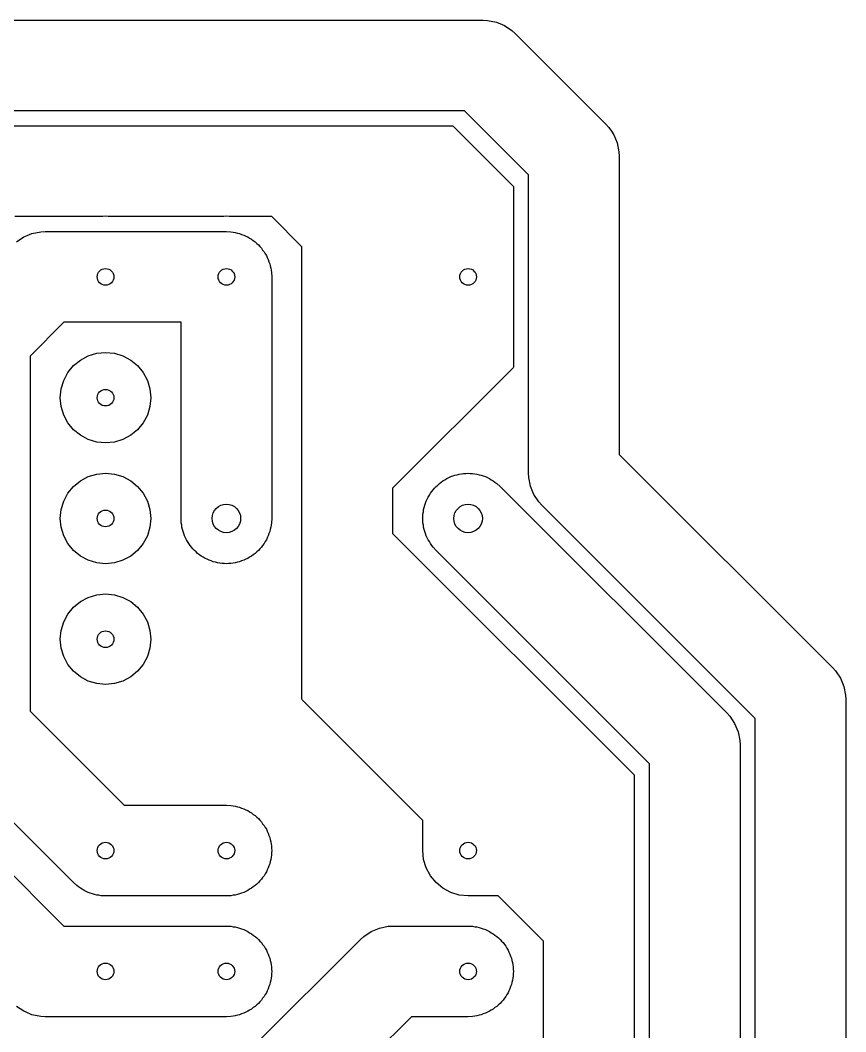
# Model space of a CAD drawing. Extents: x 33.7 to 69.8, y -82.2 to -44.8.
# Drawn here: x 52.5 to 69.85, y -66.04 to -44.77 of the extents above; entities that cross this region are included whole.
import ezdxf

# ---------------------------------------------------------------- set-up
doc = ezdxf.new("R2010")
doc.units = 0
doc.layers.add('BLACK', color=7, linetype='CONTINUOUS')

msp = doc.modelspace()

# ---------------------------------------------------------------- linework, layer by layer
at = {"layer": 'BLACK', "linetype": 'CONTINUOUS'}
for p, q in [((51.1175, -44.7675), (62.23, -44.7675)), ((62.23, -44.7675), (62.323361, -44.772087)), ((62.323361, -44.772087), (62.506496, -44.808514)), ((62.506496, -44.808514), (62.628478, -44.859041)), ((62.628478, -44.859041), (62.679006, -44.87997)), ((62.679006, -44.87997), (62.83426, -44.983708)), ((62.83426, -44.983708), (62.903519, -45.046481)), ((62.903519, -45.046481), (64.808519, -46.951481)), ((61.835462, -46.6725), (51.512038, -46.6725)), ((63.1825, -48.019538), (61.835462, -46.6725)), ((51.758161, -46.9905), (61.589339, -46.9905)), ((61.589339, -46.9905), (61.599857, -46.994857)), ((61.599857, -46.994857), (62.860143, -48.255143)), ((64.808519, -46.951481), (64.871282, -47.02073)), ((64.871282, -47.02073), (64.871292, -47.02074)), ((64.871292, -47.02074), (64.923161, -47.098367)), ((64.923161, -47.098367), (64.97503, -47.175994)), ((64.97503, -47.175994), (65.046486, -47.348504)), ((65.046486, -47.348504), (65.082914, -47.531639)), ((65.082914, -47.531639), (65.082914, -47.531659)), ((65.082914, -47.531659), (65.0875, -47.625)), ((65.0875, -47.625), (65.0875, -53.897962)), ((63.1825, -54.2925), (63.1825, -48.019538)), ((62.860143, -48.255143), (62.8645, -48.265661)), ((62.8645, -48.265661), (62.8645, -50.159923)), ((52.918181, -48.895), (52.3875, -48.895)), ((52.920506, -48.894817), (52.918181, -48.895)), ((52.922506, -48.8945), (52.920506, -48.894817)), ((54.236384, -48.8945), (52.922506, -48.8945)), ((54.237681, -48.894443), (54.236384, -48.8945)), ((54.292497, -48.889647), (54.237681, -48.894443)), ((54.292503, -48.889647), (54.292497, -48.889647)), ((54.347319, -48.894443), (54.292503, -48.889647)), ((54.348616, -48.8945), (54.347319, -48.894443)), ((56.776384, -48.8945), (54.348616, -48.8945)), ((56.777681, -48.894443), (56.776384, -48.8945)), ((56.832497, -48.889647), (56.777681, -48.894443)), ((56.832503, -48.889647), (56.832497, -48.889647)), ((56.887319, -48.894443), (56.832503, -48.889647)), ((56.888616, -48.8945), (56.887319, -48.894443)), ((56.932491, -48.8945), (56.888616, -48.8945)), ((56.932493, -48.8945), (56.932491, -48.8945)), ((56.934494, -48.894817), (56.932493, -48.8945)), ((56.936819, -48.895), (56.934494, -48.894817)), ((57.785, -48.895), (56.936819, -48.895)), ((58.42, -49.53), (57.785, -48.895)), ((52.41824, -49.428708), (52.573494, -49.32497)), ((52.573494, -49.32497), (52.64495, -49.295372)), ((52.64495, -49.295372), (52.746004, -49.253514)), ((52.746004, -49.253514), (52.929139, -49.217087)), ((52.929139, -49.217087), (53.0225, -49.2125)), ((53.0225, -49.2125), (54.2925, -49.2125)), ((54.2925, -49.2125), (56.8325, -49.2125)), ((56.8325, -49.2125), (56.925861, -49.217087)), ((56.925861, -49.217087), (56.971751, -49.226215)), ((56.971751, -49.226215), (57.018324, -49.230802)), ((57.018324, -49.230802), (57.063101, -49.244385)), ((57.063101, -49.244385), (57.108996, -49.253514)), ((57.108996, -49.253514), (57.15223, -49.271422)), ((57.15223, -49.271422), (57.197006, -49.285005)), ((57.197006, -49.285005), (57.238273, -49.307062)), ((57.238273, -49.307062), (57.281505, -49.32497)), ((57.281505, -49.32497), (57.320409, -49.350964)), ((57.320409, -49.350964), (57.361681, -49.373025)), ((57.361681, -49.373025), (57.397855, -49.402712)), ((57.397855, -49.402712), (57.43676, -49.428708)), ((57.43676, -49.428708), (57.469848, -49.461796)), ((57.469848, -49.461796), (57.506019, -49.491481)), ((57.506019, -49.491481), (57.535703, -49.527651)), ((57.535703, -49.527651), (57.568792, -49.56074)), ((57.568792, -49.56074), (57.594787, -49.599644)), ((58.42, -59.048839), (58.42, -49.53)), ((57.594787, -49.599644), (57.624475, -49.635819)), ((57.624475, -49.635819), (57.646535, -49.67709)), ((57.646535, -49.67709), (57.67253, -49.715995)), ((57.67253, -49.715995), (57.690437, -49.759226)), ((57.690437, -49.759226), (57.712495, -49.800494)), ((57.712495, -49.800494), (57.726077, -49.845269)), ((57.726077, -49.845269), (57.743986, -49.888504)), ((57.743986, -49.888504), (57.753114, -49.934398)), ((57.753114, -49.934398), (57.766698, -49.979176)), ((57.766698, -49.979176), (57.771284, -50.025748)), ((57.771284, -50.025748), (57.780413, -50.071639)), ((57.780413, -50.071639), (57.785, -50.165)), ((57.785, -50.165), (57.785, -55.245)), ((62.8645, -50.159923), (62.865, -50.165)), ((62.865, -50.165), (62.8645, -50.170076)), ((62.8645, -50.170076), (62.8645, -52.064339)), ((53.417038, -51.1175), (52.705, -51.829538)), ((54.2925, -51.1175), (53.417038, -51.1175)), ((55.88, -51.1175), (54.2925, -51.1175)), ((55.88, -55.245), (55.88, -51.1175)), ((52.705, -51.829538), (52.705, -59.295461)), ((53.763319, -51.913025), (53.927994, -51.825005)), ((53.927994, -51.825005), (54.106676, -51.770802)), ((54.106676, -51.770802), (54.2925, -51.7525)), ((54.2925, -51.7525), (54.478324, -51.770802)), ((54.478324, -51.770802), (54.657006, -51.825005)), ((54.657006, -51.825005), (54.821681, -51.913025)), ((53.500525, -52.175819), (53.618981, -52.031481)), ((53.618981, -52.031481), (53.763319, -51.913025)), ((54.821681, -51.913025), (54.966019, -52.031481)), ((54.966019, -52.031481), (55.084475, -52.175819)), ((62.860143, -52.074857), (60.325, -54.61)), ((62.8645, -52.064339), (62.860143, -52.074857)), ((53.412505, -52.340494), (53.500525, -52.175819)), ((55.084475, -52.175819), (55.172495, -52.340494)), ((53.34, -52.705), (53.358302, -52.519176)), ((53.358302, -52.519176), (53.412505, -52.340494)), ((55.172495, -52.340494), (55.226698, -52.519176)), ((55.226698, -52.519176), (55.245, -52.705)), ((53.358302, -52.890824), (53.34, -52.705)), ((55.245, -52.705), (55.226698, -52.890824)), ((53.412505, -53.069506), (53.358302, -52.890824)), ((55.226698, -52.890824), (55.172495, -53.069506)), ((53.500525, -53.234181), (53.412505, -53.069506)), ((55.172495, -53.069506), (55.084475, -53.234181)), ((53.618981, -53.378519), (53.500525, -53.234181)), ((53.763319, -53.496975), (53.618981, -53.378519)), ((54.966019, -53.378519), (54.821681, -53.496975)), ((55.084475, -53.234181), (54.966019, -53.378519)), ((53.927994, -53.584995), (53.763319, -53.496975)), ((54.106676, -53.639198), (53.927994, -53.584995)), ((54.657006, -53.584995), (54.478324, -53.639198)), ((54.821681, -53.496975), (54.657006, -53.584995)), ((54.2925, -53.6575), (54.106676, -53.639198)), ((54.478324, -53.639198), (54.2925, -53.6575)), ((65.0875, -53.897962), (69.571019, -58.381481)), ((53.618981, -54.571481), (53.763319, -54.453025)), ((53.763319, -54.453025), (53.927994, -54.365005)), ((53.927994, -54.365005), (54.106676, -54.310802)), ((54.106676, -54.310802), (54.2925, -54.2925)), ((54.2925, -54.2925), (54.478324, -54.310802)), ((54.478324, -54.310802), (54.657006, -54.365005)), ((54.657006, -54.365005), (54.821681, -54.453025)), ((54.821681, -54.453025), (54.966019, -54.571481)), ((61.347145, -54.482711), (61.383319, -54.453025)), ((61.383319, -54.453025), (61.424587, -54.430966)), ((61.424587, -54.430966), (61.463494, -54.40497)), ((61.463494, -54.40497), (61.506726, -54.387062)), ((61.506726, -54.387062), (61.547994, -54.365005)), ((61.547994, -54.365005), (61.592775, -54.35142)), ((61.592775, -54.35142), (61.636004, -54.333515)), ((61.636004, -54.333515), (61.681891, -54.324387)), ((61.681891, -54.324387), (61.726676, -54.310802)), ((61.726676, -54.310802), (61.77325, -54.306214)), ((61.77325, -54.306214), (61.819139, -54.297087)), ((61.819139, -54.297087), (61.865927, -54.297087)), ((61.865927, -54.297087), (61.9125, -54.2925)), ((61.9125, -54.2925), (61.959073, -54.297087)), ((61.959073, -54.297087), (62.005861, -54.297087)), ((62.005861, -54.297087), (62.051749, -54.306214)), ((62.051749, -54.306214), (62.098324, -54.310802)), ((62.098324, -54.310802), (62.143108, -54.324387)), ((62.143108, -54.324387), (62.188996, -54.333515)), ((62.188996, -54.333515), (62.232224, -54.35142)), ((62.232224, -54.35142), (62.277006, -54.365005)), ((62.277006, -54.365005), (62.318273, -54.387062)), ((62.318273, -54.387062), (62.361506, -54.40497)), ((62.361506, -54.40497), (62.400412, -54.430966)), ((62.400412, -54.430966), (62.441681, -54.453025)), ((62.441681, -54.453025), (62.477854, -54.482711)), ((63.187087, -54.385861), (63.1825, -54.2925)), ((63.223514, -54.568996), (63.187087, -54.385861)), ((53.500525, -54.715819), (53.618981, -54.571481)), ((54.966019, -54.571481), (55.084475, -54.715819)), ((60.325, -54.61), (60.325, -55.5625)), ((61.150211, -54.679645), (61.176208, -54.64074)), ((61.176208, -54.64074), (61.209296, -54.607651)), ((61.209296, -54.607651), (61.238981, -54.571481)), ((61.238981, -54.571481), (61.275151, -54.541796)), ((61.275151, -54.541796), (61.30824, -54.508708)), ((61.30824, -54.508708), (61.347145, -54.482711)), ((62.477854, -54.482711), (62.51676, -54.508708)), ((62.51676, -54.508708), (62.586019, -54.571481)), ((62.586019, -54.571481), (67.348519, -59.333981)), ((63.274041, -54.690978), (63.223514, -54.568996)), ((53.358302, -55.059176), (53.412505, -54.880494)), ((53.412505, -54.880494), (53.500525, -54.715819)), ((55.084475, -54.715819), (55.172495, -54.880494)), ((55.172495, -54.880494), (55.226698, -55.059176)), ((61.01892, -54.925275), (61.032505, -54.880494)), ((61.032505, -54.880494), (61.054562, -54.839226)), ((61.054562, -54.839226), (61.07247, -54.795994)), ((61.07247, -54.795994), (61.098466, -54.757087)), ((61.098466, -54.757087), (61.120525, -54.715819)), ((61.120525, -54.715819), (61.150211, -54.679645)), ((63.29497, -54.741506), (63.274041, -54.690978)), ((63.398708, -54.89676), (63.29497, -54.741506)), ((53.34, -55.245), (53.358302, -55.059176)), ((55.226698, -55.059176), (55.245, -55.245)), ((60.973714, -55.10575), (60.978302, -55.059176)), ((60.978302, -55.059176), (60.991887, -55.014391)), ((60.991887, -55.014391), (61.001015, -54.968504)), ((61.001015, -54.968504), (61.01892, -54.925275)), ((63.461481, -54.966019), (63.398708, -54.89676)), ((67.945, -59.449538), (63.461481, -54.966019)), ((53.358302, -55.430824), (53.34, -55.245)), ((55.245, -55.245), (55.226698, -55.430824)), ((55.884587, -55.338361), (55.88, -55.245)), ((57.785, -55.245), (57.780413, -55.338361)), ((60.96, -55.245), (60.964587, -55.198427)), ((60.964587, -55.291572), (60.96, -55.245)), ((60.964587, -55.151639), (60.973714, -55.10575)), ((60.964587, -55.198427), (60.964587, -55.151639)), ((60.964587, -55.338361), (60.964587, -55.291572)), ((53.412505, -55.609506), (53.358302, -55.430824)), ((55.226698, -55.430824), (55.172495, -55.609506)), ((55.893715, -55.384251), (55.884587, -55.338361)), ((55.898302, -55.430824), (55.893715, -55.384251)), ((55.911885, -55.475601), (55.898302, -55.430824)), ((55.921014, -55.521496), (55.911885, -55.475601)), ((57.753114, -55.475601), (57.743986, -55.521496)), ((57.766698, -55.430824), (57.753114, -55.475601)), ((57.771284, -55.384251), (57.766698, -55.430824)), ((57.780413, -55.338361), (57.771284, -55.384251)), ((60.973714, -55.384249), (60.964587, -55.338361)), ((60.978302, -55.430824), (60.973714, -55.384249)), ((60.991887, -55.475608), (60.978302, -55.430824)), ((61.001015, -55.521496), (60.991887, -55.475608)), ((53.500525, -55.774181), (53.412505, -55.609506)), ((55.172495, -55.609506), (55.084475, -55.774181)), ((55.938922, -55.56473), (55.921014, -55.521496)), ((55.952505, -55.609506), (55.938922, -55.56473)), ((55.974562, -55.650773), (55.952505, -55.609506)), ((55.99247, -55.694005), (55.974562, -55.650773)), ((56.018464, -55.732909), (55.99247, -55.694005)), ((56.040525, -55.774181), (56.018464, -55.732909)), ((57.646535, -55.732909), (57.624475, -55.774181)), ((57.67253, -55.694005), (57.646535, -55.732909)), ((57.690437, -55.650773), (57.67253, -55.694005)), ((57.712495, -55.609506), (57.690437, -55.650773)), ((57.726077, -55.56473), (57.712495, -55.609506)), ((57.743986, -55.521496), (57.726077, -55.56473)), ((60.325, -55.5625), (65.400143, -60.637643)), ((61.01892, -55.564724), (61.001015, -55.521496)), ((61.032505, -55.609506), (61.01892, -55.564724)), ((61.054562, -55.650773), (61.032505, -55.609506)), ((61.07247, -55.694006), (61.054562, -55.650773)), ((61.098466, -55.732912), (61.07247, -55.694006)), ((61.120525, -55.774181), (61.098466, -55.732912)), ((53.618981, -55.918519), (53.500525, -55.774181)), ((53.763319, -56.036975), (53.618981, -55.918519)), ((54.966019, -55.918519), (54.821681, -56.036975)), ((55.084475, -55.774181), (54.966019, -55.918519)), ((56.070212, -55.810355), (56.040525, -55.774181)), ((56.096208, -55.84926), (56.070212, -55.810355)), ((56.129296, -55.882348), (56.096208, -55.84926)), ((56.158981, -55.918519), (56.129296, -55.882348)), ((56.195151, -55.948203), (56.158981, -55.918519)), ((57.506019, -55.918519), (57.469848, -55.948203)), ((57.535703, -55.882348), (57.506019, -55.918519)), ((57.568792, -55.84926), (57.535703, -55.882348)), ((57.594787, -55.810355), (57.568792, -55.84926)), ((57.624475, -55.774181), (57.594787, -55.810355)), ((61.150211, -55.810354), (61.120525, -55.774181)), ((61.176208, -55.84926), (61.150211, -55.810354)), ((61.238981, -55.918519), (61.176208, -55.84926)), ((65.7225, -60.402038), (61.238981, -55.918519)), ((53.927994, -56.124995), (53.763319, -56.036975)), ((54.106676, -56.179198), (53.927994, -56.124995)), ((54.657006, -56.124995), (54.478324, -56.179198)), ((54.821681, -56.036975), (54.657006, -56.124995)), ((56.22824, -55.981292), (56.195151, -55.948203)), ((56.267144, -56.007287), (56.22824, -55.981292)), ((56.303319, -56.036975), (56.267144, -56.007287)), ((56.34459, -56.059035), (56.303319, -56.036975)), ((56.383495, -56.08503), (56.34459, -56.059035)), ((56.426726, -56.102937), (56.383495, -56.08503)), ((56.467994, -56.124995), (56.426726, -56.102937)), ((56.512769, -56.138577), (56.467994, -56.124995)), ((56.556004, -56.156486), (56.512769, -56.138577)), ((56.601898, -56.165614), (56.556004, -56.156486)), ((57.108996, -56.156486), (57.063101, -56.165614)), ((57.15223, -56.138577), (57.108996, -56.156486)), ((57.197006, -56.124995), (57.15223, -56.138577)), ((57.238273, -56.102937), (57.197006, -56.124995)), ((57.281505, -56.08503), (57.238273, -56.102937)), ((57.320409, -56.059035), (57.281505, -56.08503)), ((57.361681, -56.036975), (57.320409, -56.059035)), ((57.397855, -56.007287), (57.361681, -56.036975)), ((57.43676, -55.981292), (57.397855, -56.007287)), ((57.469848, -55.948203), (57.43676, -55.981292)), ((54.2925, -56.1975), (54.106676, -56.179198)), ((54.478324, -56.179198), (54.2925, -56.1975)), ((56.646676, -56.179198), (56.601898, -56.165614)), ((56.693248, -56.183784), (56.646676, -56.179198)), ((56.739139, -56.192913), (56.693248, -56.183784)), ((56.785927, -56.192913), (56.739139, -56.192913)), ((56.8325, -56.1975), (56.785927, -56.192913)), ((56.879073, -56.192913), (56.8325, -56.1975)), ((56.925861, -56.192913), (56.879073, -56.192913)), ((56.971751, -56.183784), (56.925861, -56.192913)), ((57.018324, -56.179198), (56.971751, -56.183784)), ((57.063101, -56.165614), (57.018324, -56.179198)), ((53.618981, -57.111481), (53.763319, -56.993025)), ((53.763319, -56.993025), (53.927994, -56.905005)), ((53.927994, -56.905005), (54.106676, -56.850802)), ((54.106676, -56.850802), (54.2925, -56.8325)), ((54.2925, -56.8325), (54.478324, -56.850802)), ((54.478324, -56.850802), (54.657006, -56.905005)), ((54.657006, -56.905005), (54.821681, -56.993025)), ((54.821681, -56.993025), (54.966019, -57.111481)), ((53.500525, -57.255819), (53.618981, -57.111481)), ((54.966019, -57.111481), (55.084475, -57.255819)), ((53.358302, -57.599176), (53.412505, -57.420494)), ((53.412505, -57.420494), (53.500525, -57.255819)), ((55.084475, -57.255819), (55.172495, -57.420494)), ((55.172495, -57.420494), (55.226698, -57.599176)), ((53.34, -57.785), (53.358302, -57.599176)), ((55.226698, -57.599176), (55.245, -57.785)), ((53.358302, -57.970824), (53.34, -57.785)), ((55.245, -57.785), (55.226698, -57.970824)), ((53.412505, -58.149506), (53.358302, -57.970824)), ((55.226698, -57.970824), (55.172495, -58.149506)), ((53.500525, -58.314181), (53.412505, -58.149506)), ((55.172495, -58.149506), (55.084475, -58.314181)), ((53.618981, -58.458519), (53.500525, -58.314181)), ((53.763319, -58.576975), (53.618981, -58.458519)), ((54.966019, -58.458519), (54.821681, -58.576975)), ((55.084475, -58.314181), (54.966019, -58.458519)), ((69.571019, -58.381481), (69.633792, -58.45074)), ((69.633792, -58.45074), (69.73753, -58.605994)), ((53.927994, -58.664995), (53.763319, -58.576975)), ((54.106676, -58.719198), (53.927994, -58.664995)), ((54.657006, -58.664995), (54.478324, -58.719198)), ((54.821681, -58.576975), (54.657006, -58.664995)), ((69.73753, -58.605994), (69.73753, -58.605995)), ((69.73753, -58.605995), (69.808986, -58.778504)), ((54.2925, -58.7375), (54.106676, -58.719198)), ((54.478324, -58.719198), (54.2925, -58.7375)), ((69.808986, -58.778504), (69.845413, -58.961639)), ((58.424357, -59.059357), (58.42, -59.048839)), ((60.96, -61.595), (58.424357, -59.059357)), ((69.845413, -58.961639), (69.85, -59.055)), ((69.85, -59.055), (69.85, -76.835)), ((48.933519, -59.333981), (53.417038, -63.8175)), ((52.705, -59.295461), (54.687039, -61.2775)), ((67.348519, -59.333981), (67.411292, -59.40324)), ((67.411292, -59.40324), (67.51503, -59.558494)), ((67.51503, -59.558494), (67.51503, -59.558495)), ((67.51503, -59.558495), (67.586486, -59.731004)), ((67.945, -76.440462), (67.945, -59.449538)), ((67.586486, -59.731004), (67.622913, -59.914139)), ((67.622913, -59.914139), (67.6275, -60.0075)), ((67.6275, -60.0075), (67.6275, -75.8825)), ((53.61898, -62.903519), (51.078981, -60.363519)), ((65.7225, -75.487962), (65.7225, -60.402038)), ((65.400143, -60.637643), (65.4045, -60.648161)), ((65.4045, -60.648161), (65.4045, -75.241839)), ((54.687039, -61.2775), (56.8325, -61.2775)), ((56.8325, -61.2775), (56.925861, -61.282087)), ((56.925861, -61.282087), (56.971751, -61.291215)), ((56.971751, -61.291215), (57.018324, -61.295802)), ((57.018324, -61.295802), (57.063101, -61.309385)), ((57.063101, -61.309385), (57.108996, -61.318514)), ((57.108996, -61.318514), (57.15223, -61.336422)), ((57.15223, -61.336422), (57.197006, -61.350005)), ((57.197006, -61.350005), (57.238273, -61.372062)), ((57.238273, -61.372062), (57.281505, -61.38997)), ((57.281505, -61.38997), (57.320409, -61.415964)), ((57.320409, -61.415964), (57.361681, -61.438025)), ((57.361681, -61.438025), (57.397855, -61.467712)), ((57.397855, -61.467712), (57.43676, -61.493708)), ((57.43676, -61.493708), (57.469848, -61.526796)), ((57.469848, -61.526796), (57.506019, -61.556481)), ((57.506019, -61.556481), (57.535703, -61.592651)), ((57.535703, -61.592651), (57.568792, -61.62574)), ((57.568792, -61.62574), (57.594787, -61.664644)), ((57.594787, -61.664644), (57.624475, -61.700819)), ((60.96, -62.215125), (60.96, -61.595)), ((57.624475, -61.700819), (57.646535, -61.74209)), ((57.646535, -61.74209), (57.67253, -61.780995)), ((57.67253, -61.780995), (57.690437, -61.824226)), ((57.690437, -61.824226), (57.712495, -61.865494)), ((57.712495, -61.865494), (57.726077, -61.910269)), ((57.726077, -61.910269), (57.743986, -61.953504)), ((57.743986, -61.953504), (57.753114, -61.999398)), ((57.753114, -61.999398), (57.766698, -62.044176)), ((57.766698, -62.044176), (57.771284, -62.090748)), ((57.771284, -62.090748), (57.780413, -62.136639)), ((57.780413, -62.323361), (57.771284, -62.369251)), ((57.780413, -62.136639), (57.780413, -62.183427)), ((57.780413, -62.183427), (57.785, -62.23)), ((57.785, -62.23), (57.780413, -62.276572)), ((57.780413, -62.276572), (57.780413, -62.323361)), ((60.961183, -62.217982), (60.96, -62.215125)), ((60.96, -62.23), (60.961183, -62.217982)), ((60.978302, -62.415824), (60.96, -62.23)), ((57.743986, -62.506496), (57.726077, -62.54973)), ((57.753114, -62.460601), (57.743986, -62.506496)), ((57.766698, -62.415824), (57.753114, -62.460601)), ((57.771284, -62.369251), (57.766698, -62.415824)), ((61.032505, -62.594506), (60.978302, -62.415824)), ((57.646535, -62.717909), (57.624475, -62.759181)), ((57.67253, -62.679005), (57.646535, -62.717909)), ((57.690437, -62.635773), (57.67253, -62.679005)), ((57.712495, -62.594506), (57.690437, -62.635773)), ((57.726077, -62.54973), (57.712495, -62.594506)), ((61.120525, -62.759181), (61.032505, -62.594506)), ((53.68824, -62.966292), (53.61898, -62.903519)), ((53.727145, -62.992288), (53.68824, -62.966292)), ((57.43676, -62.966292), (57.397855, -62.992287)), ((57.469848, -62.933203), (57.43676, -62.966292)), ((57.506019, -62.903519), (57.469848, -62.933203)), ((57.535703, -62.867348), (57.506019, -62.903519)), ((57.568792, -62.83426), (57.535703, -62.867348)), ((57.594787, -62.795355), (57.568792, -62.83426)), ((57.624475, -62.759181), (57.594787, -62.795355)), ((61.238981, -62.903519), (61.120525, -62.759181)), ((61.383319, -63.021975), (61.238981, -62.903519)), ((53.763319, -63.021975), (53.727145, -62.992288)), ((53.804587, -63.044033), (53.763319, -63.021975)), ((53.843494, -63.07003), (53.804587, -63.044033)), ((53.886727, -63.087937), (53.843494, -63.07003)), ((53.927994, -63.109995), (53.886727, -63.087937)), ((53.972769, -63.123577), (53.927994, -63.109995)), ((54.016004, -63.141486), (53.972769, -63.123577)), ((54.061898, -63.150614), (54.016004, -63.141486)), ((54.106676, -63.164198), (54.061898, -63.150614)), ((54.153248, -63.168784), (54.106676, -63.164198)), ((54.199139, -63.177913), (54.153248, -63.168784)), ((54.2925, -63.1825), (54.199139, -63.177913)), ((56.925861, -63.177913), (56.8325, -63.1825)), ((56.971751, -63.168784), (56.925861, -63.177913)), ((57.018324, -63.164198), (56.971751, -63.168784)), ((57.063101, -63.150614), (57.018324, -63.164198)), ((57.108996, -63.141486), (57.063101, -63.150614)), ((57.15223, -63.123577), (57.108996, -63.141486)), ((57.197006, -63.109995), (57.15223, -63.123577)), ((57.238273, -63.087937), (57.197006, -63.109995)), ((57.281505, -63.07003), (57.238273, -63.087937)), ((57.320409, -63.044035), (57.281505, -63.07003)), ((57.361681, -63.021975), (57.320409, -63.044035)), ((57.397855, -62.992287), (57.361681, -63.021975)), ((61.547994, -63.109995), (61.383319, -63.021975)), ((61.726676, -63.164198), (61.547994, -63.109995)), ((61.9125, -63.1825), (61.726676, -63.164198)), ((56.8325, -63.1825), (54.2925, -63.1825)), ((61.924517, -63.181316), (61.9125, -63.1825)), ((61.927375, -63.1825), (61.924517, -63.181316)), ((62.5475, -63.1825), (61.927375, -63.1825)), ((63.5, -64.135), (62.5475, -63.1825)), ((53.417038, -63.8175), (54.2925, -63.8175)), ((54.2925, -63.8175), (56.832501, -63.8175)), ((56.832501, -63.8175), (56.925862, -63.822087)), ((56.925862, -63.822087), (56.971752, -63.831215)), ((56.971752, -63.831215), (57.018325, -63.835802)), ((57.018325, -63.835802), (57.063102, -63.849385)), ((57.063102, -63.849385), (57.108997, -63.858514)), ((57.108997, -63.858514), (57.152231, -63.876422)), ((57.152231, -63.876422), (57.197007, -63.890005)), ((57.197007, -63.890005), (57.238274, -63.912062)), ((57.238274, -63.912062), (57.281506, -63.92997)), ((57.281506, -63.92997), (57.32041, -63.955964)), ((57.32041, -63.955964), (57.361682, -63.978025)), ((57.361682, -63.978025), (57.397856, -64.007712)), ((57.397856, -64.007712), (57.436761, -64.033708)), ((59.72074, -64.033708), (59.875994, -63.92997)), ((59.875994, -63.92997), (59.94745, -63.900372)), ((59.94745, -63.900372), (60.048504, -63.858514)), ((60.048504, -63.858514), (60.231639, -63.822087)), ((60.231639, -63.822087), (60.325, -63.8175)), ((60.325, -63.8175), (61.9125, -63.8175)), ((61.9125, -63.8175), (62.005861, -63.822087)), ((62.005861, -63.822087), (62.051751, -63.831215)), ((62.051751, -63.831215), (62.098324, -63.835802)), ((62.098324, -63.835802), (62.143101, -63.849385)), ((62.143101, -63.849385), (62.188996, -63.858514)), ((62.188996, -63.858514), (62.23223, -63.876422)), ((62.23223, -63.876422), (62.277006, -63.890005)), ((62.277006, -63.890005), (62.318273, -63.912062)), ((62.318273, -63.912062), (62.361505, -63.92997)), ((62.361505, -63.92997), (62.400409, -63.955964)), ((62.400409, -63.955964), (62.441681, -63.978025)), ((62.441681, -63.978025), (62.477855, -64.007712)), ((62.477855, -64.007712), (62.51676, -64.033708)), ((57.390462, -66.3575), (59.65148, -64.096481)), ((57.436761, -64.033708), (57.469849, -64.066796)), ((57.469849, -64.066796), (57.50602, -64.096481)), ((57.50602, -64.096481), (57.535704, -64.132651)), ((57.535704, -64.132651), (57.568793, -64.16574)), ((57.568793, -64.16574), (57.594788, -64.204644)), ((57.594788, -64.204644), (57.624476, -64.240819)), ((57.624476, -64.240819), (57.646536, -64.28209)), ((59.65148, -64.096481), (59.72074, -64.033708)), ((62.51676, -64.033708), (62.549848, -64.066796)), ((62.549848, -64.066796), (62.586019, -64.096481)), ((62.586019, -64.096481), (62.615703, -64.132651)), ((62.615703, -64.132651), (62.648792, -64.16574)), ((62.648792, -64.16574), (62.674787, -64.204644)), ((62.674787, -64.204644), (62.704475, -64.240819)), ((62.704475, -64.240819), (62.726535, -64.28209)), ((63.5, -67.945), (63.5, -64.135)), ((57.646536, -64.28209), (57.672531, -64.320995)), ((57.672531, -64.320995), (57.690438, -64.364226)), ((57.690438, -64.364226), (57.712496, -64.405494)), ((57.712496, -64.405494), (57.726078, -64.450269)), ((57.726078, -64.450269), (57.743987, -64.493504)), ((62.726535, -64.28209), (62.75253, -64.320995)), ((62.75253, -64.320995), (62.770437, -64.364226)), ((62.770437, -64.364226), (62.792495, -64.405494)), ((62.792495, -64.405494), (62.806077, -64.450269)), ((62.806077, -64.450269), (62.823986, -64.493504)), ((57.743987, -64.493504), (57.753115, -64.539398)), ((57.753115, -64.539398), (57.766699, -64.584176)), ((57.766699, -64.584176), (57.771285, -64.630748)), ((57.771285, -64.630748), (57.780414, -64.676639)), ((62.823986, -64.493504), (62.833114, -64.539398)), ((62.833114, -64.539398), (62.846698, -64.584176)), ((62.846698, -64.584176), (62.851284, -64.630748)), ((62.851284, -64.630748), (62.860413, -64.676639)), ((57.780414, -64.863361), (57.771285, -64.909251)), ((57.780414, -64.676639), (57.780414, -64.723427)), ((57.780414, -64.723427), (57.785001, -64.77)), ((57.785001, -64.77), (57.780414, -64.816572)), ((57.780414, -64.816572), (57.780414, -64.863361)), ((62.860413, -64.863361), (62.851284, -64.909251)), ((62.860413, -64.676639), (62.860413, -64.723427)), ((62.860413, -64.723427), (62.865, -64.77)), ((62.865, -64.77), (62.860413, -64.816572)), ((62.860413, -64.816572), (62.860413, -64.863361)), ((57.726078, -65.08973), (57.712496, -65.134506)), ((57.743987, -65.046496), (57.726078, -65.08973)), ((57.753115, -65.000601), (57.743987, -65.046496)), ((57.766699, -64.955824), (57.753115, -65.000601)), ((57.771285, -64.909251), (57.766699, -64.955824)), ((62.806077, -65.08973), (62.792495, -65.134506)), ((62.823986, -65.046496), (62.806077, -65.08973)), ((62.833114, -65.000601), (62.823986, -65.046496)), ((62.846698, -64.955824), (62.833114, -65.000601)), ((62.851284, -64.909251), (62.846698, -64.955824)), ((57.624476, -65.299181), (57.594788, -65.335355)), ((57.646536, -65.257909), (57.624476, -65.299181)), ((57.672531, -65.219005), (57.646536, -65.257909)), ((57.690438, -65.175773), (57.672531, -65.219005)), ((57.712496, -65.134506), (57.690438, -65.175773)), ((62.704475, -65.299181), (62.674787, -65.335355)), ((62.726535, -65.257909), (62.704475, -65.299181)), ((62.75253, -65.219005), (62.726535, -65.257909)), ((62.770437, -65.175773), (62.75253, -65.219005)), ((62.792495, -65.134506), (62.770437, -65.175773)), ((52.573494, -65.61003), (52.41824, -65.506292)), ((57.436761, -65.506292), (57.397856, -65.532287)), ((57.469849, -65.473203), (57.436761, -65.506292)), ((57.50602, -65.443519), (57.469849, -65.473203)), ((57.535704, -65.407348), (57.50602, -65.443519)), ((57.568793, -65.37426), (57.535704, -65.407348)), ((57.594788, -65.335355), (57.568793, -65.37426)), ((62.51676, -65.506292), (62.477855, -65.532287)), ((62.549848, -65.473203), (62.51676, -65.506292)), ((62.586019, -65.443519), (62.549848, -65.473203)), ((62.615703, -65.407348), (62.586019, -65.443519)), ((62.648792, -65.37426), (62.615703, -65.407348)), ((62.674787, -65.335355), (62.648792, -65.37426)), ((52.624021, -65.630958), (52.573494, -65.61003)), ((52.746004, -65.681486), (52.624021, -65.630958)), ((52.929139, -65.717913), (52.746004, -65.681486)), ((53.0225, -65.7225), (52.929139, -65.717913)), ((54.2925, -65.7225), (53.0225, -65.7225)), ((56.832501, -65.7225), (54.2925, -65.7225)), ((56.925862, -65.717913), (56.832501, -65.7225)), ((56.971752, -65.708784), (56.925862, -65.717913)), ((57.018325, -65.704198), (56.971752, -65.708784)), ((57.063102, -65.690614), (57.018325, -65.704198)), ((57.108997, -65.681486), (57.063102, -65.690614)), ((57.152231, -65.663577), (57.108997, -65.681486)), ((57.197007, -65.649995), (57.152231, -65.663577)), ((57.238274, -65.627937), (57.197007, -65.649995)), ((57.281506, -65.61003), (57.238274, -65.627937)), ((57.32041, -65.584035), (57.281506, -65.61003)), ((57.361682, -65.561975), (57.32041, -65.584035)), ((57.397856, -65.532287), (57.361682, -65.561975)), ((60.719539, -65.7225), (58.458519, -67.983519)), ((61.9125, -65.7225), (60.719539, -65.7225)), ((62.005861, -65.717913), (61.9125, -65.7225)), ((62.051751, -65.708784), (62.005861, -65.717913)), ((62.098324, -65.704198), (62.051751, -65.708784)), ((62.143101, -65.690614), (62.098324, -65.704198)), ((62.188996, -65.681486), (62.143101, -65.690614)), ((62.23223, -65.663577), (62.188996, -65.681486)), ((62.277006, -65.649995), (62.23223, -65.663577)), ((62.318273, -65.627937), (62.277006, -65.649995)), ((62.361505, -65.61003), (62.318273, -65.627937)), ((62.400409, -65.584035), (62.361505, -65.61003)), ((62.441681, -65.561975), (62.400409, -65.584035)), ((62.477855, -65.532287), (62.441681, -65.561975))]:
    msp.add_line(p, q, dxfattribs=at)
at = {"layer": 'BLACK'}
for centre, radius in [((54.2925, -50.165), 0.175), ((54.2925, -50.165), 0.175), ((56.8325, -50.165), 0.175), ((56.8325, -50.165), 0.175), ((61.9125, -50.165), 0.175), ((61.9125, -50.165), 0.175), ((54.2925, -52.705), 0.175), ((54.2925, -52.705), 0.175), ((54.2925, -55.245), 0.175), ((54.2925, -55.245), 0.175), ((56.8325, -55.245), 0.3), ((61.9125, -55.245), 0.3), ((54.2925, -57.785), 0.175), ((54.2925, -57.785), 0.175), ((54.2925, -62.23), 0.175), ((54.2925, -62.23), 0.175), ((56.8325, -62.23), 0.175), ((56.8325, -62.23), 0.175), ((61.9125, -62.23), 0.175), ((61.9125, -62.23), 0.175), ((54.2925, -64.77), 0.175), ((54.2925, -64.77), 0.175), ((56.832501, -64.77), 0.175), ((56.832501, -64.77), 0.175), ((61.9125, -64.77), 0.175), ((61.9125, -64.77), 0.175)]:
    msp.add_circle(centre, radius, dxfattribs=at)

doc.saveas('drawing.dxf')
